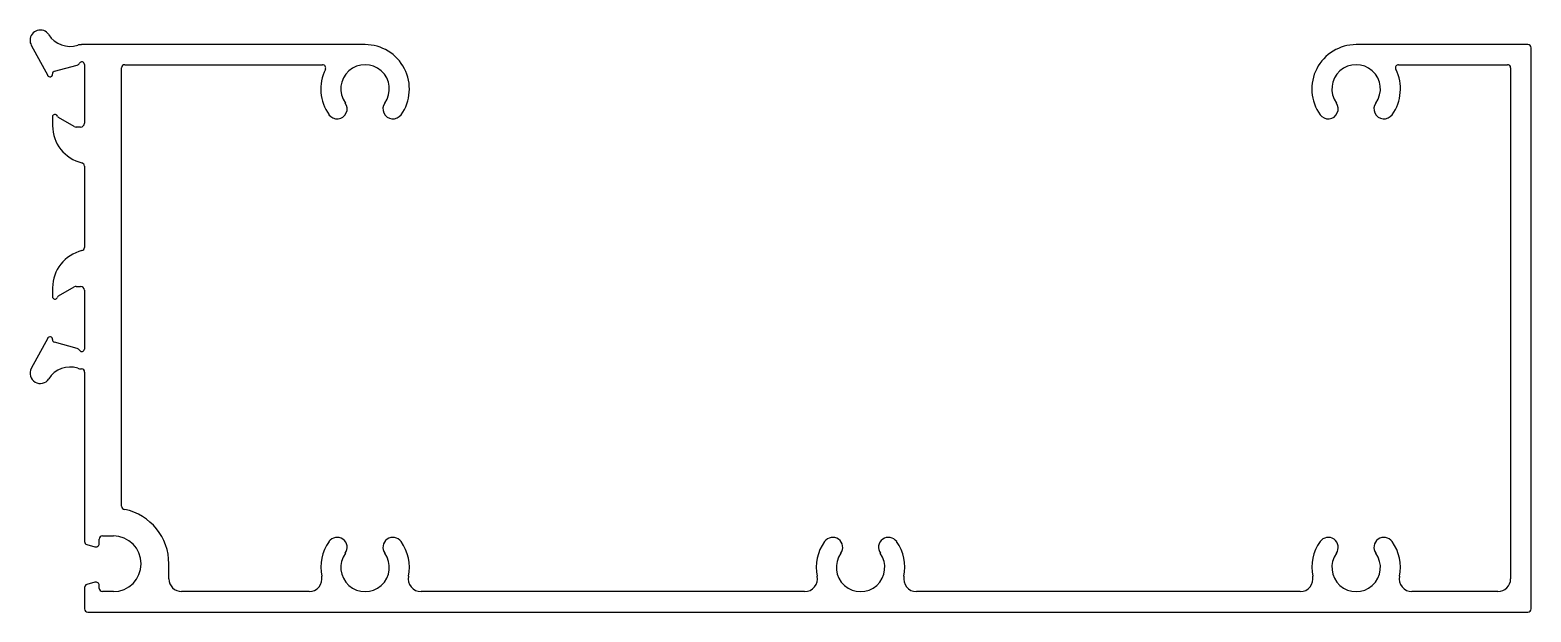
# Model space of a CAD drawing. Extents: x -50 to 67, y 1 to 47.
import ezdxf

# ---------------------------------------------------------------- set-up
doc = ezdxf.new("R2010")
doc.units = 0
doc.layers.add('1', color=4, linetype='CONTINUOUS')

msp = doc.modelspace()

# ---------------------------------------------------------------- linework, layer by layer
at = {"layer": '1', "color": 7}
for p, q in [((-50.07, 45.39), (-48.78, 43.01)), ((-23.92, 45.42), (-46.14, 45.42)), ((67.16, 45.42), (53.71, 45.42)), ((67.41, 1.22), (67.41, 45.17)), ((-48.26, 43.33), (-46.47, 43.82)), ((-45.91, 43.87), (-45.91, 39.26)), ((-43, 9.26), (-43, 43.6)), ((-42.75, 43.85), (-27.26, 43.85)), ((57.04, 43.85), (65.56, 43.85)), ((65.81, 43.6), (65.81, 3.57)), ((-48.41, 39.76), (-48.41, 39.07)), ((-46.7, 39), (-47.93, 39.71)), ((-46.21, 38.96), (-46.55, 38.96)), ((-45.91, 35.91), (-45.91, 32.75)), ((-45.91, 32.75), (-45.91, 29.53)), ((-48.41, 26.37), (-48.41, 25.68)), ((-47.93, 25.73), (-46.7, 26.44)), ((-46.55, 26.48), (-46.21, 26.48)), ((-45.91, 26.18), (-45.91, 21.57)), ((-48.78, 22.43), (-50.07, 20.05)), ((-46.47, 21.62), (-48.26, 22.11)), ((-45.89, 19.77), (-45.89, 6.5)), ((-45.71, 6.26), (-45.08, 6.08)), ((-44.75, 6.32), (-44.75, 6.68)), ((-44.5, 6.93), (-43.64, 6.93)), ((-39.29, 3.57), (-39.29, 4.75)), ((-45.89, 2.88), (-45.89, 1.22)), ((-45.08, 3.31), (-45.71, 3.12)), ((-44.75, 2.82), (-44.75, 3.06)), ((-43.64, 2.57), (-44.5, 2.57)), ((-28.3, 2.57), (-38.29, 2.57)), ((10.51, 2.57), (-19.54, 2.57)), ((49.33, 2.57), (19.27, 2.57)), ((64.81, 2.57), (58.08, 2.57)), ((-45.64, 0.97), (67.16, 0.97))]:
    msp.add_line(p, q, dxfattribs=at)
for centre, radius, start, end in [((-49.37, 45.77), 0.798, 32.8062, 180), ((-47.02, 47.28), 2, 212.8062, 287.0289), ((-49.37, 45.77), 0.798, 180, 208.4364), ((-46.14, 44.42), 0.998, 90, 107.0289), ((-23.92, 41.95), 3.47, 324.4669, 90), ((53.71, 41.95), 3.47, 90, 215.5331), ((67.16, 45.17), 0.25, 360, 90), ((-46.55, 44.11), 0.299, 285.3574, 331.601), ((-46.11, 43.87), 0.2, 0, 151.601), ((-42.75, 43.6), 0.25, 90, 180), ((-27.26, 43.59), 0.254, 333.7685, 90), ((-23.92, 41.95), 1.9, 324.4669, 215.5331), ((53.71, 41.95), 1.9, 324.4669, 215.5331), ((57.04, 43.6), 0.25, 90, 206.3305), ((65.56, 43.6), 0.25, 0, 90), ((-48.61, 43.1), 0.2, 208.4364, 4.6891), ((-48.21, 43.14), 0.2, 105.3574, 184.6891), ((-23.92, 41.95), 3.47, 153.7685, 215.5331), ((53.71, 41.95), 3.47, 324.4669, 26.3306), ((-26.11, 40.39), 0.785, 215.5331, 35.5331), ((-21.74, 40.39), 0.785, 144.4669, 324.4669), ((51.52, 40.39), 0.785, 215.5331, 35.5331), ((55.89, 40.39), 0.785, 144.4669, 324.4669), ((-48.21, 39.76), 0.2, 18.5904, 180), ((-45.41, 39.07), 2.99, 180.0001, 256.6576), ((-47.83, 39.88), 0.2, 198.5904, 240), ((-46.55, 39.26), 0.299, 240, 270), ((-46.21, 39.26), 0.299, 270, 360), ((-46.16, 35.91), 0.249, 360, 76.6576), ((-46.16, 29.53), 0.249, 283.3424, 0), ((-45.41, 26.37), 2.99, 103.3424, 179.9999), ((-46.55, 26.18), 0.299, 90, 120), ((-46.21, 26.18), 0.299, 0, 90), ((-48.21, 25.68), 0.2, 180, 341.4096), ((-47.83, 25.56), 0.2, 120, 161.4096), ((-48.61, 22.33), 0.2, 355.3109, 151.5636), ((-48.21, 22.3), 0.2, 175.3109, 254.6426), ((-46.55, 21.33), 0.299, 28.399, 74.6426), ((-46.11, 21.57), 0.2, 208.399, 360), ((-49.37, 19.67), 0.798, 151.5636, 327.1938), ((-47.02, 18.16), 2, 72.9711, 147.1938), ((-46.14, 21.02), 0.998, 252.9711, 270), ((-46.14, 19.77), 0.25, 360, 90), ((-42.75, 9.26), 0.249, 180, 270), ((-43.64, 4.75), 4.35, 360, 78.2022), ((-45.64, 6.5), 0.25, 180, 253.8557), ((-45.01, 6.32), 0.254, 253.8557, 0), ((-44.5, 6.68), 0.25, 90, 180), ((-43.64, 4.75), 2.18, 270, 90), ((-23.92, 4.47), 3.47, 144.4669, 191.6155), ((-26.11, 6.03), 0.785, 324.4669, 144.4669), ((-21.74, 6.03), 0.785, 35.5331, 215.5331), ((-23.92, 4.47), 3.47, 348.3845, 35.5331), ((14.89, 4.47), 3.47, 144.4669, 191.6155), ((12.71, 6.03), 0.785, 324.4669, 144.4669), ((17.08, 6.03), 0.785, 35.5331, 215.5331), ((14.89, 4.47), 3.47, 348.3845, 35.5331), ((53.71, 4.47), 3.47, 144.4669, 191.6155), ((51.52, 6.03), 0.785, 324.4669, 144.4669), ((55.89, 6.03), 0.785, 35.5331, 215.5331), ((53.71, 4.47), 3.47, 348.3845, 35.5331), ((-23.92, 4.47), 1.9, 144.4669, 35.5331), ((14.89, 4.47), 1.9, 144.4669, 35.5331), ((53.71, 4.47), 1.9, 144.4669, 35.5331), ((-38.29, 3.57), 1, 180, 270), ((-28.3, 3.57), 1, 270, 11.6155), ((-19.54, 3.57), 1, 168.3845, 270), ((10.51, 3.57), 1, 270, 11.6155), ((19.27, 3.57), 1, 168.3845, 270), ((49.33, 3.57), 1, 270, 11.6155), ((58.08, 3.57), 1, 168.3845, 270), ((64.81, 3.57), 1, 270, 360), ((-45.64, 2.88), 0.254, 106.1443, 180), ((-45.01, 3.06), 0.254, 0, 106.1443), ((-44.5, 2.82), 0.25, 180, 270), ((-45.64, 1.22), 0.25, 180, 270), ((67.16, 1.22), 0.25, 270, 0)]:
    msp.add_arc(centre, radius, start, end, dxfattribs=at)

doc.saveas('drawing.dxf')
